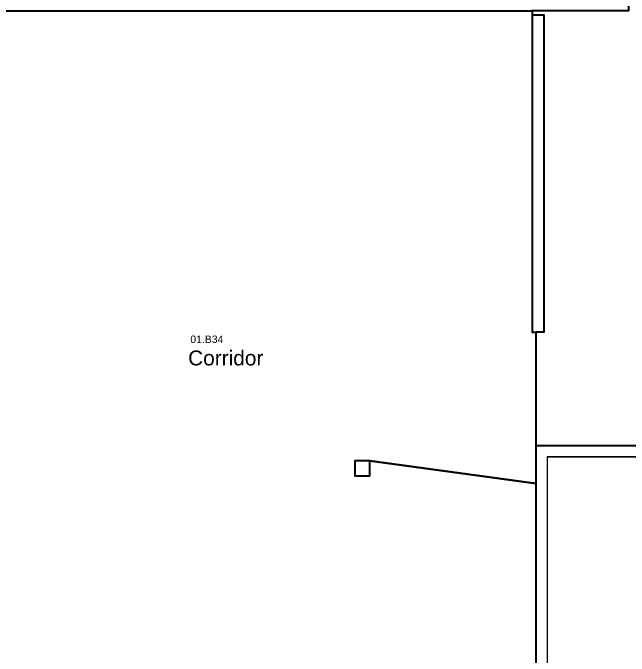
# Model space of a CAD drawing. Header units: millimetres. Extents: x -6.1 to 46.1, y 0 to 48.5.
# Drawn here: x 25.96 to 34.22, y 21.68 to 30.32 of the extents above; entities that cross this region are included whole.
import ezdxf

# ---------------------------------------------------------------- set-up
doc = ezdxf.new("R2010")
doc.units = ezdxf.units.MM
for name, color, linetype in [('Planon_WPA_Floor', 10, 'Continuous'), ('Planon_WPA_FPoly', 10, 'Continuous'), ('Planon_WPA_SBlock', 7, 'Continuous')]:
    doc.layers.add(name, color=color, linetype=linetype)
doc.layers.add('Planon_WPA_Spoly', color=64, linetype='Continuous', lineweight=35)
doc.styles.add('Arial', font='arial.ttf', dxfattribs={"width": 0.8, "height": 2.5})

# ---------------------------------------------------------------- blocks, each defined once
blk = doc.blocks.new('DFM_Raumstempel')
at = {"linetype": 'Continuous', "style": 'Arial'}
blk.add_attdef('RAUM-ID', (0.0855, 0.3791), '', height=0.1, dxfattribs=at)
at = {"style": 'Arial'}
blk.add_attdef('RAUMBEZEICHNUNG', (0.056, 0.0783), '', height=0.2, dxfattribs=at)

msp = doc.modelspace()

# ---------------------------------------------------------------- linework, layer by layer
at = {"layer": 'Planon_WPA_Floor'}
for points in [[(32.9249, 26.0294), (33.0772, 26.0294), (33.0772, 30.2924), (32.9249, 30.2924), (32.9249, 26.0294)], [(32.9706, 24.5086), (39.1579, 24.5086)], [(32.9706, 24.5086), (32.9706, 6.9123)], [(33.1229, 24.3564), (39.3101, 24.3564)], [(33.1229, 24.3564), (33.1229, 6.9123)], [(30.5439, 24.1005), (30.7469, 24.1005), (30.7469, 24.3035), (30.5439, 24.3035), (30.5439, 24.1005)]]:
    msp.add_lwpolyline(points, dxfattribs=at)
at = {"layer": 'Planon_WPA_FPoly'}
msp.add_lwpolyline([(0, 0), (0, 30.3322), (-3.2988, 30.3322), (-3.2988, 32.7758), (-4.4711, 32.7758), (-4.4711, 32.9106), (-4.9735, 32.9106), (-4.9735, 33.7959), (-6.0773, 33.7959), (-6.0773, 48.5134), (46.0937, 48.5134), (46.0937, 27.1138), (39.3101, 27.1138), (39.3101, 24.3564), (33.1229, 24.3564), (33.1229, 5.9389), (37.0221, 5.9389), (37.0221, 0)], close=True, dxfattribs=at)
at = {"layer": 'Planon_WPA_Spoly'}
for points in [[(28.382, 38.0081), (28.382, 38.006), (34.214, 38.006), (34.214, 30.3449), (32.925, 30.3449), (32.925, 30.2924), (33.0772, 30.2924), (33.0772, 26.0294), (32.9707, 26.0294), (32.9707, 24.5086), (39.1579, 24.5086)], [(24.9132, 20.7024), (24.9132, 30.3449), (32.9249, 30.3449), (32.9249, 26.0294), (32.9706, 26.0294), (32.9706, 24.0007), (30.7469, 24.3035), (30.5439, 24.3035), (30.5439, 24.1005), (30.7469, 24.1005), (30.7469, 24.3034), (32.9706, 24.0006), (32.9706, 5.9389)]]:
    msp.add_lwpolyline(points, dxfattribs=at)

# ---------------------------------------------------------------- block references
at = {"layer": 'Planon_WPA_SBlock'}
msp.add_blockref('DFM_Raumstempel', (28.251, 25.507), dxfattribs=at).add_auto_attribs({'RAUM-ID': '01.B34', 'RAUMBEZEICHNUNG': 'Corridor'})

doc.saveas('drawing.dxf')
